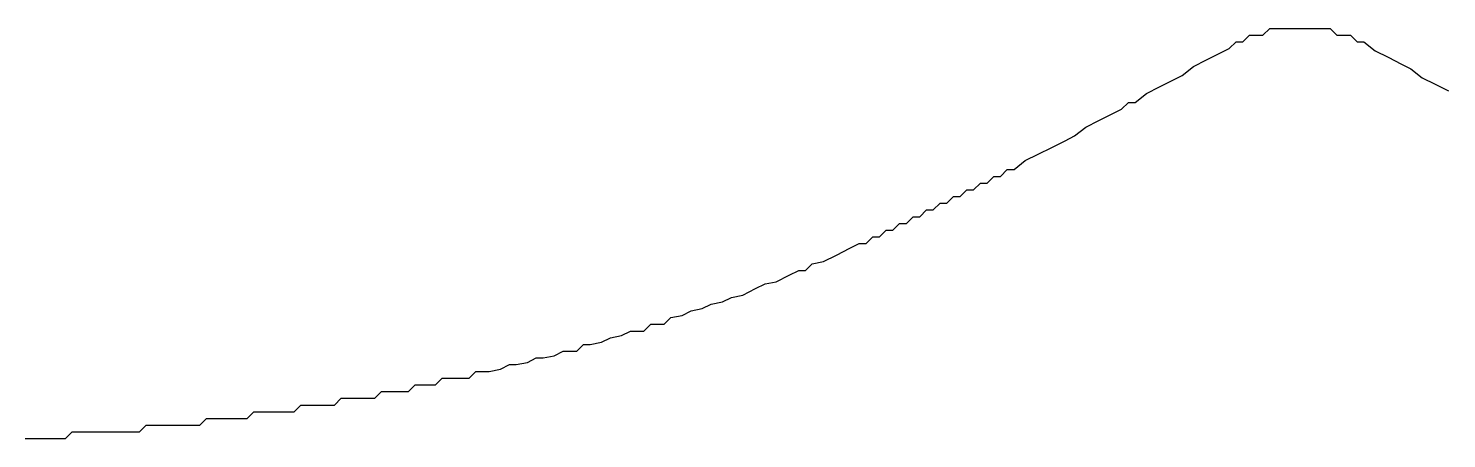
# Model space of a CAD drawing. Extents: x 0.5 to 4.01, y 0.5 to 4.16.
# Drawn here: x 1.942 to 2.644, y 3.953 to 4.157 of the extents above; entities that cross this region are included whole.
import ezdxf

# ---------------------------------------------------------------- set-up
doc = ezdxf.new("R2010")
doc.units = 0

msp = doc.modelspace()

# ---------------------------------------------------------------- linework, layer by layer
at = {"color": 1}
for p, q in [((2.54333, 4.15, -0.05518), (2.54667, 4.15333, -0.05497)), ((2.54667, 4.15333, -0.05497), (2.55, 4.15333, -0.05588)), ((2.55, 4.15333, -0.05588), (2.55333, 4.15333, -0.05497)), ((2.55333, 4.15333, -0.05497), (2.55667, 4.15667, -0.05497)), ((2.55667, 4.15667, -0.05497), (2.56, 4.15667, -0.05588)), ((2.56, 4.15667, -0.05588), (2.56333, 4.15667, -0.05667)), ((2.56333, 4.15667, -0.05667), (2.56667, 4.15667, -0.05667)), ((2.56667, 4.15667, -0.05667), (2.57, 4.15667, -0.05667)), ((2.57, 4.15667, -0.05667), (2.57333, 4.15667, -0.05667)), ((2.57333, 4.15667, -0.05667), (2.57667, 4.15667, -0.05667)), ((2.57667, 4.15667, -0.05667), (2.58, 4.15667, -0.05667)), ((2.58, 4.15667, -0.05667), (2.58333, 4.15667, -0.05588)), ((2.58333, 4.15667, -0.05588), (2.58667, 4.15667, -0.05497)), ((2.58667, 4.15667, -0.05497), (2.59, 4.15333, -0.05497)), ((2.59, 4.15333, -0.05497), (2.59333, 4.15333, -0.05588)), ((2.59333, 4.15333, -0.05588), (2.59667, 4.15333, -0.05518)), ((2.59667, 4.15333, -0.05518), (2.6, 4.15, -0.05518)), ((2.532, 4.14433, -0.0546), (2.53667, 4.14667, -0.05518)), ((2.53667, 4.14667, -0.05518), (2.54, 4.15, -0.05518)), ((2.54, 4.15, -0.05518), (2.54333, 4.15, -0.05518)), ((2.6, 4.15, -0.05518), (2.60333, 4.15, -0.05518)), ((2.60333, 4.15, -0.05518), (2.60889, 4.14556, -0.05453)), ((2.51889, 4.13778, -0.05453), (2.52533, 4.141, -0.05432)), ((2.52533, 4.141, -0.05432), (2.532, 4.14433, -0.0546)), ((2.60889, 4.14556, -0.05453), (2.61533, 4.14233, -0.05432)), ((2.61533, 4.14233, -0.05432), (2.622, 4.139, -0.0546)), ((2.622, 4.139, -0.0546), (2.62667, 4.13667, -0.05518)), ((2.50867, 4.131, -0.0546), (2.51333, 4.13333, -0.05518)), ((2.51333, 4.13333, -0.05518), (2.51889, 4.13778, -0.05453)), ((2.62667, 4.13667, -0.05518), (2.63222, 4.13222, -0.05453)), ((2.63222, 4.13222, -0.05453), (2.63867, 4.129, -0.05432)), ((2.49556, 4.12444, -0.05453), (2.502, 4.12767, -0.05432)), ((2.502, 4.12767, -0.05432), (2.50867, 4.131, -0.0546)), ((2.63867, 4.129, -0.05432), (2.64533, 4.12567, -0.0546)), ((2.48333, 4.11667, -0.05518), (2.48667, 4.12, -0.05518)), ((2.48667, 4.12, -0.05518), (2.49, 4.12, -0.05518)), ((2.49, 4.12, -0.05518), (2.49556, 4.12444, -0.05453)), ((2.46556, 4.10778, -0.05453), (2.472, 4.111, -0.05432)), ((2.472, 4.111, -0.05432), (2.47867, 4.11433, -0.0546)), ((2.47867, 4.11433, -0.0546), (2.48333, 4.11667, -0.05518)), ((2.46, 4.10333, -0.05518), (2.46556, 4.10778, -0.05453)), ((2.442, 4.09433, -0.05432), (2.44867, 4.09767, -0.05432)), ((2.44867, 4.09767, -0.05432), (2.45533, 4.101, -0.0546)), ((2.45533, 4.101, -0.0546), (2.46, 4.10333, -0.05518)), ((2.43, 4.08667, -0.05518), (2.43556, 4.09111, -0.05453)), ((2.43556, 4.09111, -0.05453), (2.442, 4.09433, -0.05432)), ((2.41667, 4.08, -0.05518), (2.42, 4.08333, -0.05518)), ((2.42, 4.08333, -0.05518), (2.42333, 4.08333, -0.05518)), ((2.42333, 4.08333, -0.05518), (2.42667, 4.08667, -0.05518)), ((2.42667, 4.08667, -0.05518), (2.43, 4.08667, -0.05518)), ((2.40333, 4.07333, -0.05518), (2.40667, 4.07667, -0.05518)), ((2.40667, 4.07667, -0.05518), (2.41, 4.07667, -0.05518)), ((2.41, 4.07667, -0.05518), (2.41333, 4.08, -0.05518)), ((2.41333, 4.08, -0.05518), (2.41667, 4.08, -0.05518)), ((2.39, 4.06667, -0.05518), (2.39333, 4.07, -0.05518)), ((2.39333, 4.07, -0.05518), (2.39667, 4.07, -0.05518)), ((2.39667, 4.07, -0.05518), (2.4, 4.07333, -0.05518)), ((2.4, 4.07333, -0.05518), (2.40333, 4.07333, -0.05518)), ((2.37667, 4.06, -0.05518), (2.38, 4.06333, -0.05518)), ((2.38, 4.06333, -0.05518), (2.38333, 4.06333, -0.05518)), ((2.38333, 4.06333, -0.05518), (2.38667, 4.06667, -0.05518)), ((2.38667, 4.06667, -0.05518), (2.39, 4.06667, -0.05518)), ((2.36333, 4.05333, -0.05518), (2.36667, 4.05667, -0.05518)), ((2.36667, 4.05667, -0.05518), (2.37, 4.05667, -0.05518)), ((2.37, 4.05667, -0.05518), (2.37333, 4.06, -0.05518)), ((2.37333, 4.06, -0.05518), (2.37667, 4.06, -0.05518)), ((2.342, 4.04433, -0.05432), (2.34867, 4.04767, -0.05435)), ((2.34867, 4.04767, -0.05435), (2.35333, 4.05, -0.05518)), ((2.35333, 4.05, -0.05518), (2.35667, 4.05, -0.05497)), ((2.35667, 4.05, -0.05497), (2.36, 4.05333, -0.05518)), ((2.36, 4.05333, -0.05518), (2.36333, 4.05333, -0.05518)), ((2.33, 4.04, -0.05497), (2.33556, 4.04111, -0.05426)), ((2.33556, 4.04111, -0.05426), (2.342, 4.04433, -0.05432)), ((2.31222, 4.03111, -0.05419), (2.31867, 4.03433, -0.05435)), ((2.31867, 4.03433, -0.05435), (2.32333, 4.03667, -0.05518)), ((2.32333, 4.03667, -0.05518), (2.32667, 4.03667, -0.05497)), ((2.32667, 4.03667, -0.05497), (2.33, 4.04, -0.05497)), ((2.29556, 4.02444, -0.05419), (2.302, 4.02767, -0.05435)), ((2.302, 4.02767, -0.05435), (2.30667, 4.03, -0.05497)), ((2.30667, 4.03, -0.05497), (2.31222, 4.03111, -0.05419)), ((2.27556, 4.01778, -0.05423), (2.28, 4.02, -0.05497)), ((2.28, 4.02, -0.05497), (2.28556, 4.02111, -0.05423)), ((2.28556, 4.02111, -0.05423), (2.29, 4.02333, -0.05497)), ((2.29, 4.02333, -0.05497), (2.29556, 4.02444, -0.05419)), ((2.25667, 4.01, -0.05385), (2.26, 4.01333, -0.05385)), ((2.26, 4.01333, -0.05385), (2.26556, 4.01444, -0.05419)), ((2.26556, 4.01444, -0.05419), (2.27, 4.01667, -0.05497)), ((2.27, 4.01667, -0.05497), (2.27556, 4.01778, -0.05423)), ((2.23556, 4.00444, -0.05419), (2.24, 4.00667, -0.05426)), ((2.24, 4.00667, -0.05426), (2.24333, 4.00667, -0.05497)), ((2.24333, 4.00667, -0.05497), (2.24667, 4.00667, -0.05385)), ((2.24667, 4.00667, -0.05385), (2.25, 4.01, -0.05385)), ((2.25, 4.01, -0.05385), (2.25333, 4.01, -0.05497)), ((2.25333, 4.01, -0.05497), (2.25667, 4.01, -0.05385)), ((2.21333, 3.99667, -0.05426), (2.21667, 4, -0.05426)), ((2.21667, 4, -0.05426), (2.22, 4, -0.05497)), ((2.22, 4, -0.05497), (2.22556, 4.00111, -0.05423)), ((2.22556, 4.00111, -0.05423), (2.23, 4.00333, -0.05497)), ((2.23, 4.00333, -0.05497), (2.23556, 4.00444, -0.05419)), ((2.18889, 3.99111, -0.05392), (2.19333, 3.99333, -0.05426)), ((2.19333, 3.99333, -0.05426), (2.19667, 3.99333, -0.05497)), ((2.19667, 3.99333, -0.05497), (2.20222, 3.99444, -0.05395)), ((2.20222, 3.99444, -0.05395), (2.20667, 3.99667, -0.05497)), ((2.20667, 3.99667, -0.05497), (2.21, 3.99667, -0.05497)), ((2.21, 3.99667, -0.05497), (2.21333, 3.99667, -0.05426)), ((2.16, 3.98333, -0.05426), (2.16333, 3.98667, -0.05375)), ((2.16333, 3.98667, -0.05375), (2.16667, 3.98667, -0.05426)), ((2.16667, 3.98667, -0.05426), (2.17, 3.98667, -0.05497)), ((2.17, 3.98667, -0.05497), (2.17556, 3.98778, -0.05392)), ((2.17556, 3.98778, -0.05392), (2.18, 3.99, -0.05426)), ((2.18, 3.99, -0.05426), (2.18333, 3.99, -0.05497)), ((2.18333, 3.99, -0.05497), (2.18889, 3.99111, -0.05392)), ((2.13, 3.97667, -0.05375), (2.13333, 3.98, -0.05375)), ((2.13333, 3.98, -0.05375), (2.13667, 3.98, -0.05426)), ((2.13667, 3.98, -0.05426), (2.14, 3.98, -0.05497)), ((2.14, 3.98, -0.05497), (2.14333, 3.98, -0.05426)), ((2.14333, 3.98, -0.05426), (2.14667, 3.98333, -0.05375)), ((2.14667, 3.98333, -0.05375), (2.15, 3.98333, -0.05426)), ((2.15, 3.98333, -0.05426), (2.15333, 3.98333, -0.05497)), ((2.15333, 3.98333, -0.05497), (2.15667, 3.98333, -0.05497)), ((2.15667, 3.98333, -0.05497), (2.16, 3.98333, -0.05426)), ((2.09333, 3.97, -0.05375), (2.09667, 3.97333, -0.05375)), ((2.09667, 3.97333, -0.05375), (2.1, 3.97333, -0.05426)), ((2.1, 3.97333, -0.05426), (2.10333, 3.97333, -0.05497)), ((2.10333, 3.97333, -0.05497), (2.10667, 3.97333, -0.05497)), ((2.10667, 3.97333, -0.05497), (2.11, 3.97333, -0.05426)), ((2.11, 3.97333, -0.05426), (2.11333, 3.97333, -0.05375)), ((2.11333, 3.97333, -0.05375), (2.11667, 3.97667, -0.05375)), ((2.11667, 3.97667, -0.05375), (2.12, 3.97667, -0.05426)), ((2.12, 3.97667, -0.05426), (2.12333, 3.97667, -0.05497)), ((2.12333, 3.97667, -0.05497), (2.12667, 3.97667, -0.05426)), ((2.12667, 3.97667, -0.05426), (2.13, 3.97667, -0.05375)), ((2.02667, 3.96, -0.05344), (2.03, 3.96333, -0.05344)), ((2.03, 3.96333, -0.05344), (2.03333, 3.96333, -0.05375)), ((2.03333, 3.96333, -0.05375), (2.03667, 3.96333, -0.05426)), ((2.03667, 3.96333, -0.05426), (2.04, 3.96333, -0.05497)), ((2.04, 3.96333, -0.05497), (2.04333, 3.96333, -0.05497)), ((2.04333, 3.96333, -0.05497), (2.04667, 3.96333, -0.05426)), ((2.04667, 3.96333, -0.05426), (2.05, 3.96333, -0.05375)), ((2.05, 3.96333, -0.05375), (2.05333, 3.96667, -0.05344)), ((2.05333, 3.96667, -0.05344), (2.05667, 3.96667, -0.05375)), ((2.05667, 3.96667, -0.05375), (2.06, 3.96667, -0.05426)), ((2.06, 3.96667, -0.05426), (2.06333, 3.96667, -0.05497)), ((2.06333, 3.96667, -0.05497), (2.06667, 3.96667, -0.05497)), ((2.06667, 3.96667, -0.05497), (2.07, 3.96667, -0.05426)), ((2.07, 3.96667, -0.05426), (2.07333, 3.96667, -0.05375)), ((2.07333, 3.96667, -0.05375), (2.07667, 3.97, -0.05375)), ((2.07667, 3.97, -0.05375), (2.08, 3.97, -0.05426)), ((2.08, 3.97, -0.05426), (2.08333, 3.97, -0.05497)), ((2.08333, 3.97, -0.05497), (2.08667, 3.97, -0.05497)), ((2.08667, 3.97, -0.05497), (2.09, 3.97, -0.05426)), ((2.09, 3.97, -0.05426), (2.09333, 3.97, -0.05375)), ((1.96, 3.95333, -0.05344), (1.96333, 3.95667, -0.05344)), ((1.96333, 3.95667, -0.05344), (1.96667, 3.95667, -0.05375)), ((1.96667, 3.95667, -0.05375), (1.97, 3.95667, -0.05426)), ((1.97, 3.95667, -0.05426), (1.97333, 3.95667, -0.05497)), ((1.97333, 3.95667, -0.05497), (1.97667, 3.95667, -0.05588)), ((1.97667, 3.95667, -0.05588), (1.98, 3.95667, -0.05667)), ((1.98, 3.95667, -0.05667), (1.98333, 3.95667, -0.05588)), ((1.98333, 3.95667, -0.05588), (1.98667, 3.95667, -0.05497)), ((1.98667, 3.95667, -0.05497), (1.99, 3.95667, -0.05426)), ((1.99, 3.95667, -0.05426), (1.99333, 3.95667, -0.05375)), ((1.99333, 3.95667, -0.05375), (1.99667, 3.95667, -0.05344)), ((1.99667, 3.95667, -0.05344), (2, 3.96, -0.05344)), ((2, 3.96, -0.05344), (2.00333, 3.96, -0.05375)), ((2.00333, 3.96, -0.05375), (2.00667, 3.96, -0.05426)), ((2.00667, 3.96, -0.05426), (2.01, 3.96, -0.05497)), ((2.01, 3.96, -0.05497), (2.01333, 3.96, -0.05588)), ((2.01333, 3.96, -0.05588), (2.01667, 3.96, -0.05497)), ((2.01667, 3.96, -0.05497), (2.02, 3.96, -0.05426)), ((2.02, 3.96, -0.05426), (2.02333, 3.96, -0.05375)), ((2.02333, 3.96, -0.05375), (2.02667, 3.96, -0.05344)), ((1.94, 3.95333, -0.05667), (1.94333, 3.95333, -0.05667)), ((1.94333, 3.95333, -0.05667), (1.94667, 3.95333, -0.05588)), ((1.94667, 3.95333, -0.05588), (1.95, 3.95333, -0.05497)), ((1.95, 3.95333, -0.05497), (1.95333, 3.95333, -0.05426)), ((1.95333, 3.95333, -0.05426), (1.95667, 3.95333, -0.05375)), ((1.95667, 3.95333, -0.05375), (1.96, 3.95333, -0.05344))]:
    msp.add_line(p, q, dxfattribs=at)

doc.saveas('drawing.dxf')
